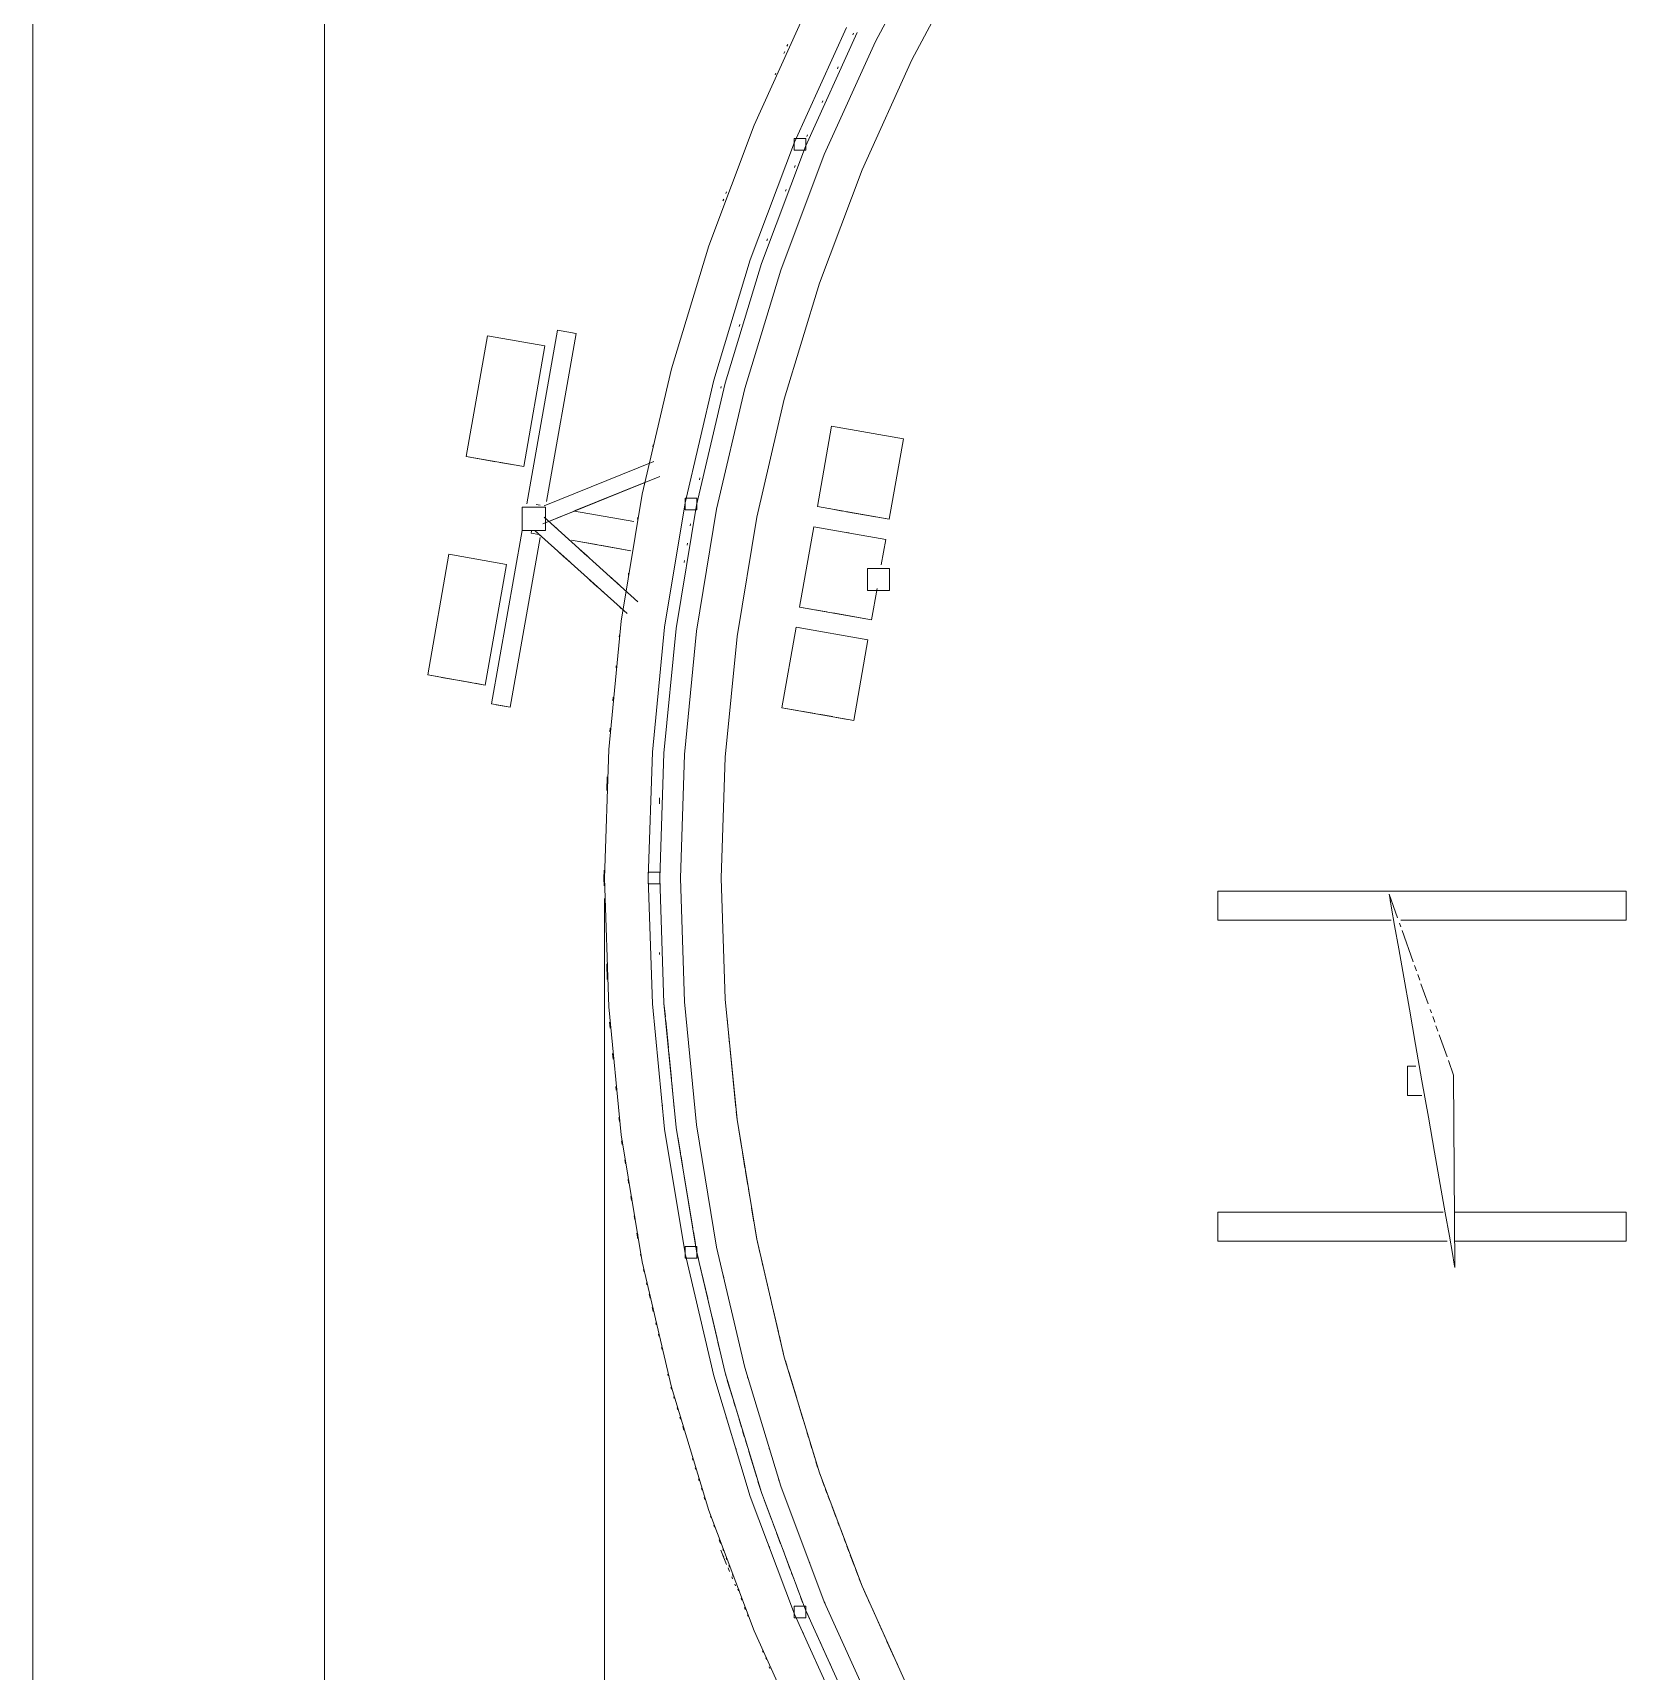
# Paper-space layout '01 Plans' of a CAD drawing. Header units: millimetres. Extents: x 5 to 415, y 7 to 290.
# Drawn here: x 5 to 59.6, y 128.8 to 185 of the extents above; entities that cross this region are included whole.
import ezdxf

# ---------------------------------------------------------------- set-up
doc = ezdxf.new("R2010")
doc.units = ezdxf.units.MM
for name, color, linetype in [('DIMENSIONS', 7, 'Continuous'), ('GEOMETRY', 7, 'Continuous'), ('SHEET', 7, 'Continuous')]:
    doc.layers.add(name, color=color, linetype=linetype)

# ---------------------------------------------------------------- blocks, each defined once
blk = doc.blocks.new('SHEET_01')
at = {"layer": 'DIMENSIONS', "lineweight": 13}
blk.add_line((24.592, 155.3), (24.592, 73.5), dxfattribs=at)
at = {"layer": 'GEOMETRY', "lineweight": 13}
for p, q in [((33.875, 184.664), (35.874, 188.404)), ((35.131, 184.045), (37.087, 187.704)), ((37.087, 187.704), (35.131, 184.045)), ((29.723, 181.796), (31.543, 185.814)), ((31.109, 181.222), (32.888, 185.151)), ((31.478, 181.069), (33.247, 184.974)), ((33.247, 184.974), (31.478, 181.069)), ((31.478, 181.069), (33.247, 184.974)), ((33.247, 184.974), (31.478, 181.069)), ((33.102, 184.896), (33.13, 184.957)), ((33.13, 184.957), (33.102, 184.896)), ((33.13, 184.957), (33.102, 184.896)), ((30.769, 184.321), (30.743, 184.26)), ((30.871, 184.568), (30.845, 184.506)), ((32.125, 180.801), (33.875, 184.664)), ((32.576, 183.735), (32.604, 183.796)), ((32.604, 183.796), (32.576, 183.735)), ((32.604, 183.796), (32.576, 183.735)), ((33.418, 180.265), (35.131, 184.045)), ((35.131, 184.045), (33.418, 180.265)), ((30.463, 183.582), (30.437, 183.521)), ((32.05, 182.574), (32.078, 182.635)), ((32.078, 182.635), (32.05, 182.574)), ((32.078, 182.635), (32.05, 182.574)), ((28.169, 177.668), (29.723, 181.796)), ((31.524, 181.413), (31.552, 181.474)), ((31.552, 181.474), (31.524, 181.413)), ((31.552, 181.474), (31.524, 181.413)), ((29.589, 177.186), (31.109, 181.222)), ((29.968, 177.057), (31.478, 181.069)), ((31.478, 181.069), (29.968, 177.057)), ((29.968, 177.057), (31.478, 181.069)), ((31.478, 181.069), (29.968, 177.057)), ((30.631, 176.832), (32.125, 180.801)), ((31.493, 181.346), (31.093, 181.346)), ((31.093, 181.346), (31.093, 180.946)), ((31.093, 180.946), (31.493, 180.946)), ((31.493, 180.946), (31.333, 180.946)), ((31.493, 180.946), (31.493, 181.346)), ((31.493, 181.186), (31.493, 180.946)), ((31.493, 180.946), (31.493, 180.946)), ((31.102, 180.354), (31.126, 180.417)), ((31.126, 180.417), (31.102, 180.354)), ((31.126, 180.417), (31.102, 180.354)), ((31.957, 176.382), (33.418, 180.265)), ((33.418, 180.265), (31.957, 176.382)), ((28.677, 179.271), (28.651, 179.209)), ((28.779, 179.517), (28.753, 179.456)), ((30.795, 179.538), (30.819, 179.6)), ((30.819, 179.6), (30.795, 179.538)), ((30.819, 179.6), (30.795, 179.538)), ((28.575, 179.024), (28.575, 179.024)), ((26.888, 173.447), (28.169, 177.668)), ((30.157, 177.843), (30.181, 177.905)), ((30.181, 177.905), (30.157, 177.843)), ((30.181, 177.905), (30.157, 177.843)), ((28.337, 173.058), (29.589, 177.186)), ((28.724, 172.955), (29.968, 177.057)), ((29.968, 177.057), (28.724, 172.955)), ((28.724, 172.955), (29.968, 177.057)), ((29.968, 177.057), (28.724, 172.955)), ((29.4, 172.774), (30.631, 176.832)), ((30.752, 172.411), (31.957, 176.382)), ((31.957, 176.382), (30.752, 172.411)), ((22.977, 174.771), (21.929, 168.827)), ((22.604, 168.91), (23.618, 174.658)), ((23.618, 174.658), (22.604, 168.91)), ((22.604, 168.91), (23.618, 174.658)), ((23.618, 174.658), (22.604, 168.91)), ((22.977, 174.771), (23.618, 174.658)), ((23.618, 174.658), (23.538, 174.672)), ((23.538, 174.672), (23.618, 174.658)), ((23.618, 174.658), (23.538, 174.672)), ((23.618, 174.658), (23.618, 174.658)), ((23.618, 174.658), (23.618, 174.658)), ((29.211, 174.907), (29.231, 174.971)), ((29.231, 174.971), (29.211, 174.907)), ((29.231, 174.971), (29.211, 174.907)), ((20.584, 174.584), (19.854, 170.447)), ((22.553, 174.236), (20.584, 174.584)), ((22.553, 174.236), (21.824, 170.1)), ((21.824, 170.1), (22.553, 174.236)), ((22.485, 174.248), (22.553, 174.236)), ((22.553, 174.236), (22.553, 174.236)), ((25.887, 169.151), (26.888, 173.447)), ((27.358, 168.858), (28.337, 173.058)), ((27.75, 168.78), (28.724, 172.955)), ((28.724, 172.955), (27.75, 168.78)), ((27.75, 168.78), (28.724, 172.955)), ((28.724, 172.955), (27.75, 168.78)), ((28.437, 168.644), (29.4, 172.774)), ((28.581, 172.785), (28.597, 172.85)), ((28.597, 172.85), (28.581, 172.785)), ((28.597, 172.85), (28.581, 172.785)), ((29.81, 168.37), (30.752, 172.411)), ((30.752, 172.411), (29.81, 168.37)), ((32.375, 171.489), (31.889, 168.732)), ((34.837, 171.055), (32.375, 171.489)), ((26.262, 170.847), (26.247, 170.782)), ((26.247, 170.782), (26.262, 170.847)), ((34.837, 171.055), (34.351, 168.297)), ((34.351, 168.297), (34.837, 171.055)), ((34.837, 171.055), (34.837, 171.055)), ((20.873, 170.268), (19.854, 170.447)), ((19.854, 170.447), (21.824, 170.1)), ((19.854, 170.447), (19.854, 170.447)), ((21.484, 170.16), (21.009, 170.244)), ((21.824, 170.1), (21.62, 170.136)), ((26.287, 170.274), (22.521, 168.752)), ((21.824, 170.1), (21.824, 170.1)), ((22.48, 168.142), (26.493, 169.764)), ((27.85, 169.649), (27.865, 169.714)), ((27.865, 169.714), (27.85, 169.649)), ((27.865, 169.714), (27.85, 169.649)), ((25.891, 169.521), (22.743, 168.248)), ((25.891, 169.521), (23.545, 168.573)), ((23.592, 168.592), (25.938, 169.54)), ((25.168, 164.799), (25.887, 169.151)), ((27.754, 169.019), (27.354, 169.019)), ((27.354, 169.019), (27.354, 168.619)), ((27.754, 169.019), (27.754, 168.619)), ((27.754, 168.619), (27.754, 169.019)), ((27.754, 169.019), (27.754, 169.019)), ((22.569, 168.713), (21.769, 168.713)), ((21.769, 168.713), (21.769, 167.913)), ((22.387, 168.782), (22.256, 168.806)), ((22.569, 167.913), (22.569, 168.713)), ((25.604, 168.215), (23.569, 168.574)), ((26.655, 164.603), (27.358, 168.858)), ((27.052, 164.551), (27.75, 168.78)), ((27.75, 168.78), (27.052, 164.551)), ((27.052, 164.551), (27.75, 168.78)), ((27.75, 168.78), (27.052, 164.551)), ((27.354, 168.619), (27.754, 168.619)), ((27.754, 168.619), (27.674, 168.619)), ((27.746, 164.459), (28.437, 168.644)), ((27.754, 168.619), (27.754, 168.619)), ((32.089, 168.696), (31.889, 168.732)), ((31.889, 168.732), (34.351, 168.297)), ((31.889, 168.732), (31.889, 168.732)), ((32.754, 168.579), (32.288, 168.661)), ((33.885, 168.38), (32.887, 168.556)), ((21.768, 167.912), (20.72, 161.968)), ((21.769, 167.913), (22.569, 167.913)), ((22.082, 167.821), (22.094, 167.891)), ((22.201, 167.914), (25.368, 165.062)), ((22.461, 167.68), (22.214, 167.903)), ((25.736, 165.47), (22.52, 168.367)), ((22.978, 167.955), (22.829, 168.089)), ((25.736, 168.363), (25.726, 168.297)), ((25.726, 168.297), (25.736, 168.363)), ((27.532, 168.072), (27.543, 168.138)), ((27.543, 168.138), (27.532, 168.072)), ((27.543, 168.138), (27.532, 168.072)), ((29.134, 164.276), (29.81, 168.37)), ((29.81, 168.37), (29.134, 164.276)), ((31.768, 168.042), (31.281, 165.285)), ((34.23, 167.608), (31.768, 168.042)), ((31.768, 168.042), (31.768, 168.042)), ((34.351, 168.297), (34.018, 168.356)), ((34.351, 168.297), (34.351, 168.297)), ((21.36, 161.855), (22.385, 167.669)), ((22.385, 167.669), (21.36, 161.855)), ((21.36, 161.855), (22.385, 167.669)), ((22.385, 167.669), (21.36, 161.855)), ((22.082, 167.821), (22.082, 167.821)), ((22.082, 167.821), (22.345, 167.774)), ((22.345, 167.774), (22.082, 167.821)), ((22.461, 167.68), (22.412, 167.724)), ((23.461, 167.578), (23.723, 167.531)), ((23.723, 167.531), (23.461, 167.578)), ((23.461, 167.578), (25.496, 167.219)), ((23.723, 167.531), (23.461, 167.578)), ((23.855, 167.508), (24.314, 167.427)), ((24.314, 167.427), (23.855, 167.508)), ((24.314, 167.427), (23.855, 167.508)), ((24.446, 167.404), (25.496, 167.219)), ((25.496, 167.219), (24.446, 167.404)), ((25.496, 167.219), (24.446, 167.404)), ((27.423, 167.41), (27.434, 167.476)), ((27.434, 167.476), (27.423, 167.41)), ((27.434, 167.476), (27.423, 167.41)), ((32.899, 167.843), (32.965, 167.831)), ((34.23, 167.608), (34.075, 166.734)), ((34.075, 166.734), (34.23, 167.608)), ((34.163, 167.62), (34.23, 167.608)), ((34.23, 167.608), (34.23, 167.608)), ((19.264, 167.099), (18.535, 162.963)), ((21.233, 166.752), (19.264, 167.099)), ((19.264, 167.099), (19.264, 167.099)), ((21.233, 166.752), (20.504, 162.616)), ((20.504, 162.616), (21.233, 166.752)), ((21.233, 166.752), (21.233, 166.752)), ((23.401, 166.833), (23.005, 167.19)), ((23.401, 166.833), (23.005, 167.19)), ((23.043, 167.156), (23.29, 166.933)), ((24.004, 167.03), (23.757, 167.253)), ((24.017, 167.019), (23.868, 167.153)), ((24.017, 167.019), (23.868, 167.153)), ((27.324, 166.814), (27.335, 166.88)), ((27.335, 166.88), (27.324, 166.814)), ((27.335, 166.88), (27.324, 166.814)), ((24.082, 166.22), (24.329, 165.998)), ((24.341, 165.986), (24.094, 166.209)), ((24.341, 165.986), (24.094, 166.209)), ((24.846, 166.273), (24.697, 166.406)), ((25.056, 166.083), (24.808, 166.306)), ((25.056, 166.083), (24.808, 166.306)), ((25.421, 166.45), (25.41, 166.384)), ((25.41, 166.384), (25.421, 166.45)), ((34.361, 166.604), (33.611, 166.604)), ((33.611, 166.604), (33.611, 165.854)), ((34.286, 166.604), (34.361, 166.604)), ((34.361, 166.604), (34.361, 165.854)), ((34.361, 165.854), (34.361, 166.604)), ((34.361, 166.604), (34.361, 166.604)), ((24.527, 165.819), (24.577, 165.775)), ((25.093, 166.05), (25.044, 166.094)), ((33.611, 165.854), (34.361, 165.854)), ((33.933, 165.927), (33.743, 164.851)), ((33.743, 164.851), (33.933, 165.927)), ((34.361, 165.854), (33.836, 165.854)), ((34.361, 165.854), (34.361, 165.854)), ((25.121, 165.285), (25.17, 165.24)), ((25.183, 165.229), (25.133, 165.273)), ((25.183, 165.229), (25.133, 165.273)), ((31.681, 165.214), (31.281, 165.285)), ((31.281, 165.285), (33.743, 164.851)), ((31.281, 165.285), (31.281, 165.285)), ((32.213, 165.12), (31.814, 165.191)), ((33.743, 164.851), (32.413, 165.085)), ((24.736, 160.409), (25.168, 164.799)), ((26.233, 160.311), (26.655, 164.603)), ((26.632, 160.284), (27.052, 164.551)), ((27.052, 164.551), (26.632, 160.284)), ((26.632, 160.284), (27.052, 164.551)), ((27.052, 164.551), (26.632, 160.284)), ((31.16, 164.595), (30.674, 161.838)), ((33.622, 164.161), (31.16, 164.595)), ((31.226, 164.584), (31.293, 164.572)), ((33.743, 164.851), (33.743, 164.851)), ((25.103, 164.335), (25.096, 164.269)), ((25.096, 164.269), (25.103, 164.335)), ((27.33, 160.239), (27.746, 164.459)), ((28.727, 160.147), (29.134, 164.276)), ((29.134, 164.276), (28.727, 160.147)), ((33.622, 164.161), (33.136, 161.404)), ((33.136, 161.404), (33.622, 164.161)), ((33.555, 164.173), (33.622, 164.161)), ((33.622, 164.161), (33.622, 164.161)), ((18.874, 162.903), (18.535, 162.963)), ((18.535, 162.963), (20.504, 162.616)), ((18.535, 162.963), (18.535, 162.963)), ((19.485, 162.795), (19.01, 162.879)), ((24.998, 163.271), (24.991, 163.204)), ((24.991, 163.204), (24.998, 163.271)), ((20.029, 162.699), (19.621, 162.771)), ((20.504, 162.616), (20.165, 162.676)), ((20.504, 162.616), (20.504, 162.616)), ((20.732, 162.034), (20.72, 161.968)), ((20.732, 162.034), (20.72, 161.968)), ((20.732, 162.034), (20.72, 161.968)), ((20.72, 161.968), (20.72, 161.968)), ((21.36, 161.855), (20.72, 161.968)), ((20.72, 161.968), (20.72, 161.968)), ((21.36, 161.855), (20.88, 161.94)), ((20.88, 161.94), (21.36, 161.855)), ((20.88, 161.94), (21.36, 161.855)), ((21.36, 161.855), (21.36, 161.855)), ((21.36, 161.855), (21.36, 161.855)), ((24.893, 162.206), (24.88, 162.073)), ((24.88, 162.073), (24.893, 162.206)), ((31.206, 161.744), (30.674, 161.838)), ((30.674, 161.838), (33.136, 161.404)), ((30.674, 161.838), (30.674, 161.838)), ((31.805, 161.638), (31.339, 161.721)), ((24.788, 161.142), (24.775, 161.009)), ((24.775, 161.009), (24.788, 161.142)), ((32.404, 161.533), (31.938, 161.615)), ((32.936, 161.439), (32.537, 161.509)), ((33.136, 161.404), (33.069, 161.416)), ((33.136, 161.404), (33.136, 161.404)), ((24.592, 156), (24.736, 160.409)), ((26.092, 156), (26.233, 160.311)), ((26.492, 156), (26.632, 160.284)), ((26.632, 160.284), (26.492, 156)), ((26.492, 156), (26.632, 160.284)), ((26.632, 160.284), (26.492, 156)), ((27.192, 156), (27.33, 160.239)), ((28.592, 156), (28.727, 160.147)), ((28.727, 160.147), (28.592, 156)), ((24.685, 159.475), (24.67, 159.007)), ((24.67, 159.007), (24.685, 159.475)), ((26.475, 158.548), (26.482, 158.749)), ((26.482, 158.749), (26.475, 158.548)), ((26.482, 158.749), (26.475, 158.548)), ((24.58, 156.267), (24.572, 156)), ((24.572, 156), (24.58, 156.267)), ((26.492, 156.2), (26.092, 156.2)), ((26.092, 156.2), (26.092, 155.8)), ((26.492, 156.2), (26.492, 155.8)), ((26.492, 155.8), (26.492, 156.2)), ((26.492, 156.2), (26.492, 156.2)), ((24.572, 156), (24.58, 155.733)), ((24.58, 155.733), (24.572, 156)), ((24.736, 151.591), (24.592, 156)), ((26.233, 151.689), (26.092, 156)), ((26.092, 155.8), (26.492, 155.8)), ((26.632, 151.716), (26.492, 156)), ((26.492, 156), (26.632, 151.716)), ((26.632, 151.716), (26.492, 156)), ((26.492, 156), (26.632, 151.716)), ((26.492, 155.8), (26.492, 155.8)), ((27.33, 151.761), (27.192, 156)), ((28.727, 151.853), (28.592, 156)), ((28.592, 156), (28.727, 151.853)), ((59.608, 155.554), (45.608, 155.554)), ((45.608, 155.554), (45.608, 154.554)), ((59.608, 155.554), (59.608, 154.554)), ((59.608, 154.554), (59.608, 155.554)), ((59.608, 155.554), (59.608, 155.554)), ((51.501, 155.332), (51.479, 155.455)), ((51.769, 154.64), (51.479, 155.455)), ((51.479, 155.455), (51.501, 155.332)), ((51.533, 155.15), (51.501, 155.332)), ((51.501, 155.332), (51.565, 154.968)), ((51.565, 154.968), (51.669, 154.377)), ((51.551, 154.554), (45.608, 154.554)), ((45.608, 154.554), (51.551, 154.554)), ((45.608, 154.554), (45.608, 154.554)), ((51.881, 154.326), (51.836, 154.452)), ((59.608, 154.554), (51.881, 154.554)), ((51.881, 154.554), (59.608, 154.554)), ((59.608, 154.554), (59.608, 154.554)), ((51.669, 154.377), (51.81, 153.58)), ((52.306, 153.134), (51.926, 154.201)), ((26.477, 153.385), (26.475, 153.452)), ((26.475, 153.452), (26.477, 153.385)), ((26.475, 153.452), (26.477, 153.385)), ((51.81, 153.58), (51.981, 152.61)), ((24.668, 153.06), (24.685, 152.525)), ((24.685, 152.525), (24.668, 153.06)), ((52.417, 152.821), (52.35, 153.009)), ((51.981, 152.61), (52.176, 151.504)), ((52.529, 152.507), (52.462, 152.695)), ((52.82, 151.692), (52.574, 152.382)), ((26.655, 147.397), (26.233, 151.689)), ((26.678, 151.249), (26.632, 151.716)), ((26.632, 151.716), (26.678, 151.249)), ((26.678, 151.249), (26.632, 151.716)), ((26.632, 151.716), (27.052, 147.449)), ((27.746, 147.541), (27.33, 151.761)), ((28.773, 151.387), (28.727, 151.853)), ((28.727, 151.853), (29.134, 147.724)), ((25.168, 147.201), (24.736, 151.591)), ((24.768, 151.058), (24.788, 150.858)), ((24.788, 150.858), (24.768, 151.058)), ((26.783, 150.182), (26.691, 151.116)), ((26.691, 151.116), (26.783, 150.182)), ((26.783, 150.182), (26.691, 151.116)), ((28.878, 150.321), (28.793, 151.187)), ((52.176, 151.504), (52.387, 150.303)), ((52.931, 151.378), (52.887, 151.503)), ((53.043, 151.064), (52.976, 151.252)), ((53.155, 150.751), (53.088, 150.939)), ((53.468, 149.872), (53.199, 150.625)), ((24.873, 149.993), (24.893, 149.794)), ((24.893, 149.794), (24.873, 149.993)), ((26.888, 149.116), (26.796, 150.049)), ((26.796, 150.049), (26.888, 149.116)), ((26.888, 149.116), (26.796, 150.049)), ((29.095, 148.123), (28.898, 150.121)), ((52.387, 150.303), (52.608, 149.054)), ((52.393, 149.554), (52.108, 149.554)), ((52.108, 149.554), (52.108, 148.554)), ((53.691, 149.245), (53.512, 149.747)), ((24.985, 148.862), (24.998, 148.729)), ((24.998, 148.729), (24.985, 148.862)), ((26.986, 148.116), (26.901, 148.983)), ((26.901, 148.983), (26.986, 148.116)), ((26.986, 148.116), (26.901, 148.983)), ((52.608, 149.054), (52.828, 147.805)), ((53.691, 149.245), (53.736, 142.653)), ((26.57, 148.269), (26.576, 148.202)), ((26.576, 148.202), (26.57, 148.269)), ((26.57, 148.269), (26.576, 148.202)), ((52.608, 148.554), (52.108, 148.554)), ((52.108, 148.554), (52.608, 148.554)), ((52.108, 148.554), (52.108, 148.554)), ((25.089, 147.798), (25.103, 147.665)), ((25.103, 147.665), (25.089, 147.798)), ((27.052, 147.449), (27.006, 147.916)), ((27.006, 147.916), (27.052, 147.449)), ((27.052, 147.449), (27.006, 147.916)), ((29.134, 147.724), (29.108, 147.99)), ((29.298, 146.733), (29.134, 147.724)), ((29.134, 147.724), (29.81, 143.63)), ((52.828, 147.805), (53.04, 146.604)), ((25.887, 142.849), (25.168, 147.201)), ((27.358, 143.142), (26.655, 147.397)), ((27.085, 147.251), (27.052, 147.449)), ((27.052, 147.449), (27.085, 147.251)), ((27.085, 147.251), (27.052, 147.449)), ((27.052, 147.449), (27.75, 143.22)), ((27.194, 146.59), (27.107, 147.119)), ((27.107, 147.119), (27.194, 146.59)), ((27.194, 146.59), (27.107, 147.119)), ((28.437, 143.356), (27.746, 147.541)), ((25.181, 147.001), (25.203, 146.869)), ((25.203, 146.869), (25.181, 147.001)), ((25.212, 146.938), (25.201, 147.004)), ((25.212, 146.938), (25.201, 147.004)), ((25.201, 147.004), (25.212, 146.938)), ((25.212, 146.938), (25.201, 147.004)), ((25.212, 146.938), (25.201, 147.004)), ((29.407, 146.073), (29.319, 146.601)), ((53.04, 146.604), (53.235, 145.498)), ((25.29, 146.341), (25.312, 146.209)), ((25.312, 146.209), (25.29, 146.341)), ((27.292, 145.996), (27.216, 146.458)), ((27.216, 146.458), (27.292, 145.996)), ((27.292, 145.996), (27.216, 146.458)), ((25.399, 145.682), (25.421, 145.55)), ((25.421, 145.55), (25.399, 145.682)), ((25.41, 145.616), (25.421, 145.55)), ((25.421, 145.55), (25.41, 145.616)), ((25.41, 145.616), (25.421, 145.55)), ((25.421, 145.55), (25.41, 145.616)), ((25.41, 145.616), (25.421, 145.55)), ((25.421, 145.55), (25.41, 145.616)), ((25.41, 145.616), (25.421, 145.55)), ((25.421, 145.55), (25.41, 145.616)), ((27.619, 144.013), (27.325, 145.797)), ((27.325, 145.797), (27.619, 144.013)), ((27.619, 144.013), (27.325, 145.797)), ((29.505, 145.478), (29.428, 145.941)), ((53.235, 145.498), (53.406, 144.528)), ((25.497, 145.088), (25.519, 144.956)), ((25.519, 144.956), (25.497, 145.088)), ((25.528, 145.025), (25.517, 145.091)), ((25.528, 145.025), (25.517, 145.091)), ((25.517, 145.091), (25.528, 145.025)), ((25.528, 145.025), (25.517, 145.091)), ((25.528, 145.025), (25.517, 145.091)), ((29.614, 144.818), (29.526, 145.346)), ((25.606, 144.428), (25.628, 144.297)), ((25.628, 144.297), (25.606, 144.428)), ((29.712, 144.224), (29.635, 144.686)), ((53.334, 144.554), (45.608, 144.554)), ((45.608, 144.554), (45.608, 143.554)), ((53.406, 144.528), (53.546, 143.732)), ((59.608, 144.554), (53.73, 144.554)), ((59.608, 144.554), (59.608, 143.554)), ((59.608, 143.554), (59.608, 144.554)), ((59.608, 144.554), (59.608, 144.554)), ((25.704, 143.835), (25.736, 143.637)), ((25.736, 143.637), (25.704, 143.835)), ((25.734, 143.772), (25.723, 143.838)), ((25.734, 143.772), (25.723, 143.838)), ((25.723, 143.838), (25.734, 143.772)), ((25.734, 143.772), (25.723, 143.838)), ((25.734, 143.772), (25.723, 143.838)), ((27.707, 143.484), (27.641, 143.881)), ((27.641, 143.881), (27.707, 143.484)), ((27.707, 143.484), (27.641, 143.881)), ((29.81, 143.63), (29.745, 144.026)), ((27.754, 143.381), (27.354, 143.381)), ((27.354, 143.381), (27.354, 142.981)), ((27.75, 143.22), (27.739, 143.286)), ((27.739, 143.286), (27.75, 143.22)), ((27.75, 143.22), (27.739, 143.286)), ((27.811, 142.959), (27.75, 143.22)), ((27.75, 143.22), (27.811, 142.959)), ((27.811, 142.959), (27.75, 143.22)), ((27.75, 143.22), (28.724, 139.045)), ((27.754, 143.381), (27.754, 142.981)), ((27.754, 142.981), (27.754, 143.381)), ((27.754, 143.381), (27.754, 143.381)), ((29.4, 139.226), (28.437, 143.356)), ((29.916, 143.173), (29.81, 143.63)), ((29.81, 143.63), (30.752, 139.589)), ((45.608, 143.554), (45.608, 143.626)), ((53.466, 143.554), (45.608, 143.554)), ((45.608, 143.554), (53.466, 143.554)), ((45.608, 143.554), (45.608, 143.554)), ((53.546, 143.732), (53.65, 143.14)), ((59.608, 143.554), (53.73, 143.554)), ((53.73, 143.554), (59.608, 143.554)), ((59.608, 143.554), (59.608, 143.554)), ((25.824, 143.109), (25.834, 143.043)), ((25.834, 143.043), (25.824, 143.109)), ((26.888, 138.553), (25.887, 142.849)), ((27.354, 142.981), (27.754, 142.981)), ((28.337, 138.942), (27.358, 143.142)), ((27.754, 142.981), (27.754, 142.981)), ((28.131, 141.589), (27.842, 142.829)), ((27.842, 142.829), (28.131, 141.589)), ((28.131, 141.589), (27.842, 142.829)), ((30.023, 142.717), (29.947, 143.043)), ((53.65, 143.14), (53.715, 142.776)), ((53.715, 142.776), (53.736, 142.653)), ((53.736, 142.653), (53.715, 142.776)), ((25.928, 142.585), (25.943, 142.52)), ((25.943, 142.52), (25.928, 142.585)), ((25.928, 142.585), (25.943, 142.52)), ((25.943, 142.52), (25.928, 142.585)), ((25.928, 142.585), (25.943, 142.52)), ((25.943, 142.52), (25.928, 142.585)), ((25.928, 142.585), (25.943, 142.52)), ((25.943, 142.52), (25.928, 142.585)), ((25.928, 142.585), (25.943, 142.52)), ((25.943, 142.52), (25.928, 142.585)), ((26.034, 142.129), (26.049, 142.064)), ((26.049, 142.064), (26.034, 142.129)), ((28.666, 142.373), (28.681, 142.308)), ((30.235, 141.805), (30.053, 142.587)), ((26.125, 141.739), (26.156, 141.608)), ((26.156, 141.608), (26.125, 141.739)), ((30.342, 141.348), (30.266, 141.674)), ((26.232, 141.283), (26.262, 141.153)), ((26.262, 141.153), (26.232, 141.283)), ((26.247, 141.218), (26.262, 141.153)), ((26.262, 141.153), (26.247, 141.218)), ((26.247, 141.218), (26.262, 141.153)), ((26.262, 141.153), (26.247, 141.218)), ((26.247, 141.218), (26.262, 141.153)), ((26.262, 141.153), (26.247, 141.218)), ((26.247, 141.218), (26.262, 141.153)), ((26.262, 141.153), (26.247, 141.218)), ((28.237, 141.133), (28.161, 141.459)), ((28.161, 141.459), (28.237, 141.133)), ((28.237, 141.133), (28.161, 141.459)), ((28.45, 140.219), (28.267, 141.002)), ((28.267, 141.002), (28.45, 140.219)), ((28.45, 140.219), (28.267, 141.002)), ((30.555, 140.436), (30.372, 141.218)), ((26.353, 140.762), (26.368, 140.697)), ((26.368, 140.697), (26.353, 140.762)), ((26.444, 140.371), (26.459, 140.306)), ((26.459, 140.306), (26.444, 140.371)), ((26.55, 139.915), (26.565, 139.85)), ((26.565, 139.85), (26.55, 139.915)), ((28.556, 139.763), (28.48, 140.089)), ((28.48, 140.089), (28.556, 139.763)), ((28.556, 139.763), (28.48, 140.089)), ((30.661, 139.98), (30.585, 140.306)), ((30.752, 139.589), (30.691, 139.849)), ((28.724, 139.045), (28.587, 139.632)), ((28.587, 139.632), (28.724, 139.045)), ((28.724, 139.045), (28.587, 139.632)), ((30.752, 139.589), (31.957, 135.618)), ((30.849, 139.268), (30.791, 139.461)), ((26.763, 139.004), (26.778, 138.939)), ((26.778, 138.939), (26.763, 139.004)), ((29.589, 134.814), (28.337, 138.942)), ((28.763, 138.917), (28.724, 139.045)), ((28.724, 139.045), (28.763, 138.917)), ((28.763, 138.917), (28.724, 139.045)), ((28.724, 139.045), (29.968, 134.943)), ((28.976, 138.212), (28.801, 138.789)), ((28.801, 138.789), (28.976, 138.212)), ((28.976, 138.212), (28.801, 138.789)), ((30.631, 135.168), (29.4, 139.226)), ((29.498, 138.904), (29.517, 138.84)), ((31.18, 138.18), (30.908, 139.076)), ((26.869, 138.548), (26.889, 138.484)), ((26.889, 138.484), (26.869, 138.548)), ((28.169, 134.332), (26.888, 138.553)), ((26.966, 138.228), (26.986, 138.164)), ((26.986, 138.164), (26.966, 138.228)), ((27.083, 137.844), (27.102, 137.781)), ((27.102, 137.781), (27.083, 137.844)), ((27.083, 137.844), (27.102, 137.781)), ((27.102, 137.781), (27.083, 137.844)), ((27.083, 137.844), (27.102, 137.781)), ((27.102, 137.781), (27.083, 137.844)), ((27.083, 137.844), (27.102, 137.781)), ((27.102, 137.781), (27.083, 137.844)), ((27.083, 137.844), (27.102, 137.781)), ((27.102, 137.781), (27.083, 137.844)), ((29.074, 137.891), (29.015, 138.084)), ((29.015, 138.084), (29.074, 137.891)), ((29.074, 137.891), (29.015, 138.084)), ((29.171, 137.571), (29.113, 137.763)), ((29.113, 137.763), (29.171, 137.571)), ((29.171, 137.571), (29.113, 137.763)), ((31.393, 137.475), (31.218, 138.052)), ((27.18, 137.525), (27.199, 137.461)), ((27.199, 137.461), (27.18, 137.525)), ((27.277, 137.205), (27.315, 137.077)), ((27.315, 137.077), (27.277, 137.205)), ((27.315, 137.146), (27.296, 137.21)), ((27.315, 137.146), (27.296, 137.21)), ((27.296, 137.21), (27.315, 137.146)), ((27.315, 137.146), (27.296, 137.21)), ((27.315, 137.146), (27.296, 137.21)), ((28.768, 137.523), (28.787, 137.458)), ((28.787, 137.458), (28.768, 137.523)), ((28.768, 137.523), (28.787, 137.458)), ((29.288, 137.186), (29.21, 137.443)), ((29.21, 137.443), (29.288, 137.186)), ((29.288, 137.186), (29.21, 137.443)), ((29.385, 136.866), (29.326, 137.058)), ((29.326, 137.058), (29.385, 136.866)), ((29.385, 136.866), (29.326, 137.058)), ((31.49, 137.155), (31.432, 137.347)), ((31.588, 136.835), (31.529, 137.027)), ((29.081, 136.491), (29.1, 136.427)), ((29.1, 136.427), (29.081, 136.491)), ((29.081, 136.491), (29.1, 136.427)), ((29.482, 136.545), (29.424, 136.738)), ((29.424, 136.738), (29.482, 136.545)), ((29.482, 136.545), (29.424, 136.738)), ((30.24, 136.456), (30.26, 136.392)), ((31.704, 136.451), (31.646, 136.643)), ((27.607, 136.117), (27.626, 136.053)), ((27.626, 136.053), (27.607, 136.117)), ((29.813, 135.456), (29.54, 136.353)), ((29.54, 136.353), (29.813, 135.456)), ((29.813, 135.456), (29.54, 136.353)), ((31.801, 136.13), (31.743, 136.322)), ((31.898, 135.81), (31.84, 136.002)), ((27.704, 135.797), (27.723, 135.733)), ((27.723, 135.733), (27.704, 135.797)), ((27.82, 135.413), (27.839, 135.349)), ((27.839, 135.349), (27.82, 135.413)), ((27.82, 135.413), (27.839, 135.349)), ((27.839, 135.349), (27.82, 135.413)), ((27.82, 135.413), (27.839, 135.349)), ((27.839, 135.349), (27.82, 135.413)), ((27.82, 135.413), (27.839, 135.349)), ((27.839, 135.349), (27.82, 135.413)), ((27.82, 135.413), (27.839, 135.349)), ((27.839, 135.349), (27.82, 135.413)), ((29.968, 134.943), (29.851, 135.328)), ((29.851, 135.328), (29.968, 134.943)), ((29.968, 134.943), (29.851, 135.328)), ((30.553, 135.426), (30.572, 135.361)), ((32.004, 135.493), (31.957, 135.618)), ((31.957, 135.618), (33.418, 131.735)), ((32.122, 135.18), (32.051, 135.367)), ((27.917, 135.094), (27.936, 135.03)), ((27.936, 135.03), (27.917, 135.094)), ((28.014, 134.774), (28.034, 134.71)), ((28.034, 134.71), (28.014, 134.774)), ((31.109, 130.778), (29.589, 134.814)), ((30.015, 134.818), (29.968, 134.943)), ((29.968, 134.943), (30.015, 134.818)), ((30.015, 134.818), (29.968, 134.943)), ((29.968, 134.943), (31.478, 130.931)), ((32.125, 131.199), (30.631, 135.168)), ((30.655, 135.105), (30.678, 135.042)), ((32.216, 134.929), (32.169, 135.054)), ((32.334, 134.616), (32.263, 134.804)), ((29.723, 130.204), (28.169, 134.332)), ((30.322, 134.003), (30.062, 134.692)), ((30.062, 134.692), (30.322, 134.003)), ((30.322, 134.003), (30.062, 134.692)), ((32.522, 134.115), (32.381, 134.491)), ((28.221, 134.138), (28.244, 134.076)), ((28.244, 134.076), (28.221, 134.138)), ((28.338, 133.825), (28.362, 133.763)), ((28.362, 133.763), (28.338, 133.825)), ((30.44, 133.689), (30.369, 133.877)), ((30.369, 133.877), (30.44, 133.689)), ((30.44, 133.689), (30.369, 133.877)), ((32.64, 133.802), (32.593, 133.927)), ((32.758, 133.488), (32.687, 133.676)), ((28.527, 133.325), (28.574, 133.2)), ((28.574, 133.2), (28.527, 133.325)), ((28.569, 133.269), (28.546, 133.331)), ((28.569, 133.269), (28.546, 133.331)), ((28.546, 133.331), (28.569, 133.269)), ((28.569, 133.269), (28.546, 133.331)), ((28.569, 133.269), (28.546, 133.331)), ((30.23, 133.112), (30.254, 133.048)), ((30.254, 133.048), (30.23, 133.112)), ((30.23, 133.112), (30.254, 133.048)), ((30.629, 133.188), (30.487, 133.564)), ((30.487, 133.564), (30.629, 133.188)), ((30.629, 133.188), (30.487, 133.564)), ((32.852, 133.238), (32.805, 133.363)), ((32.97, 132.925), (32.9, 133.113)), ((28.575, 132.976), (28.779, 132.483)), ((28.575, 132.976), (28.575, 132.976)), ((28.644, 133.012), (28.668, 132.949)), ((28.668, 132.949), (28.644, 133.012)), ((28.677, 132.729), (28.651, 132.791)), ((28.762, 132.699), (28.786, 132.636)), ((28.786, 132.636), (28.762, 132.699)), ((28.762, 132.699), (28.786, 132.636)), ((28.786, 132.636), (28.762, 132.699)), ((28.762, 132.699), (28.786, 132.636)), ((28.786, 132.636), (28.762, 132.699)), ((28.762, 132.699), (28.786, 132.636)), ((28.786, 132.636), (28.762, 132.699)), ((28.762, 132.699), (28.786, 132.636)), ((28.786, 132.636), (28.762, 132.699)), ((30.959, 132.31), (30.699, 133)), ((30.699, 133), (30.959, 132.31)), ((30.959, 132.31), (30.699, 133)), ((31.603, 132.585), (31.627, 132.522)), ((33.159, 132.424), (33.017, 132.799)), ((28.83, 132.36), (28.881, 132.236)), ((28.856, 132.449), (28.88, 132.386)), ((28.88, 132.386), (28.856, 132.449)), ((28.957, 132.052), (28.983, 131.99)), ((28.974, 132.136), (28.998, 132.073)), ((28.998, 132.073), (28.974, 132.136)), ((31.077, 131.997), (31.006, 132.185)), ((31.006, 132.185), (31.077, 131.997)), ((31.077, 131.997), (31.006, 132.185)), ((33.277, 132.11), (33.206, 132.298)), ((33.418, 131.735), (33.324, 131.985)), ((29.059, 131.805), (29.085, 131.744)), ((29.163, 131.635), (29.186, 131.573)), ((29.186, 131.573), (29.163, 131.635)), ((29.205, 131.58), (29.181, 131.643)), ((29.205, 131.58), (29.181, 131.643)), ((29.181, 131.643), (29.205, 131.58)), ((29.205, 131.58), (29.181, 131.643)), ((29.205, 131.58), (29.181, 131.643)), ((31.266, 131.495), (31.124, 131.871)), ((31.124, 131.871), (31.266, 131.495)), ((31.266, 131.495), (31.124, 131.871)), ((33.584, 131.369), (33.418, 131.735)), ((33.418, 131.735), (35.131, 127.955)), ((29.28, 131.322), (29.304, 131.26)), ((29.304, 131.26), (29.28, 131.322)), ((29.417, 130.943), (29.391, 131.005)), ((29.391, 131.005), (29.417, 130.943)), ((31.493, 131.054), (31.093, 131.054)), ((31.093, 131.054), (31.093, 130.654)), ((31.384, 131.182), (31.313, 131.37)), ((31.313, 131.37), (31.384, 131.182)), ((31.384, 131.182), (31.313, 131.37)), ((31.478, 130.931), (31.431, 131.056)), ((31.431, 131.056), (31.478, 130.931)), ((31.478, 130.931), (31.431, 131.056)), ((31.478, 130.931), (33.247, 127.026)), ((31.493, 131.054), (31.493, 130.974)), ((31.493, 130.654), (31.493, 131.054)), ((31.493, 131.054), (31.493, 131.054)), ((32.125, 131.199), (32.153, 131.138)), ((33.875, 127.336), (32.125, 131.199)), ((33.667, 131.186), (33.639, 131.247)), ((34.109, 130.211), (33.75, 131.003)), ((29.492, 130.759), (29.516, 130.697)), ((29.516, 130.697), (29.492, 130.759)), ((31.093, 130.654), (31.493, 130.654)), ((31.093, 130.654), (31.093, 130.654)), ((32.888, 126.849), (31.109, 130.778)), ((31.699, 130.443), (31.533, 130.809)), ((31.533, 130.809), (31.699, 130.443)), ((31.699, 130.443), (31.533, 130.809)), ((31.81, 130.199), (31.755, 130.321)), ((31.755, 130.321), (31.81, 130.199)), ((31.81, 130.199), (31.755, 130.321)), ((32.542, 130.279), (32.569, 130.218)), ((31.543, 126.186), (29.723, 130.204)), ((31.387, 130.164), (31.414, 130.103)), ((31.414, 130.103), (31.387, 130.164)), ((31.387, 130.164), (31.414, 130.103)), ((31.893, 130.016), (31.865, 130.077)), ((31.865, 130.077), (31.893, 130.016)), ((31.893, 130.016), (31.865, 130.077)), ((32.003, 129.772), (31.948, 129.894)), ((31.948, 129.894), (32.003, 129.772)), ((32.003, 129.772), (31.948, 129.894)), ((34.192, 130.028), (34.164, 130.089)), ((34.523, 129.296), (34.274, 129.845)), ((30.008, 129.526), (30.035, 129.466)), ((30.035, 129.466), (30.008, 129.526)), ((30.118, 129.283), (30.146, 129.222)), ((30.146, 129.222), (30.118, 129.283)), ((32.224, 129.284), (32.059, 129.65)), ((32.059, 129.65), (32.224, 129.284)), ((32.224, 129.284), (32.059, 129.65)), ((32.335, 129.04), (32.28, 129.162)), ((32.28, 129.162), (32.335, 129.04)), ((32.335, 129.04), (32.28, 129.162)), ((34.634, 129.052), (34.578, 129.174)), ((30.233, 128.972), (30.258, 128.91)), ((32.418, 128.857), (32.39, 128.918)), ((32.39, 128.918), (32.418, 128.857)), ((32.418, 128.857), (32.39, 128.918)), ((33.069, 129.114), (33.097, 129.053)), ((34.716, 128.87), (34.689, 128.931))]:
    blk.add_line(p, q, dxfattribs=at)
at = {"layer": 'SHEET', "lineweight": 18}
for p, q in [((5, 7), (5, 290)), ((15, 17), (15, 277))]:
    blk.add_line(p, q, dxfattribs=at)

psp = doc.layouts.new('01 Plans')

# ---------------------------------------------------------------- block references
psp.add_blockref('SHEET_01', (0, 0))

doc.saveas('drawing.dxf')
